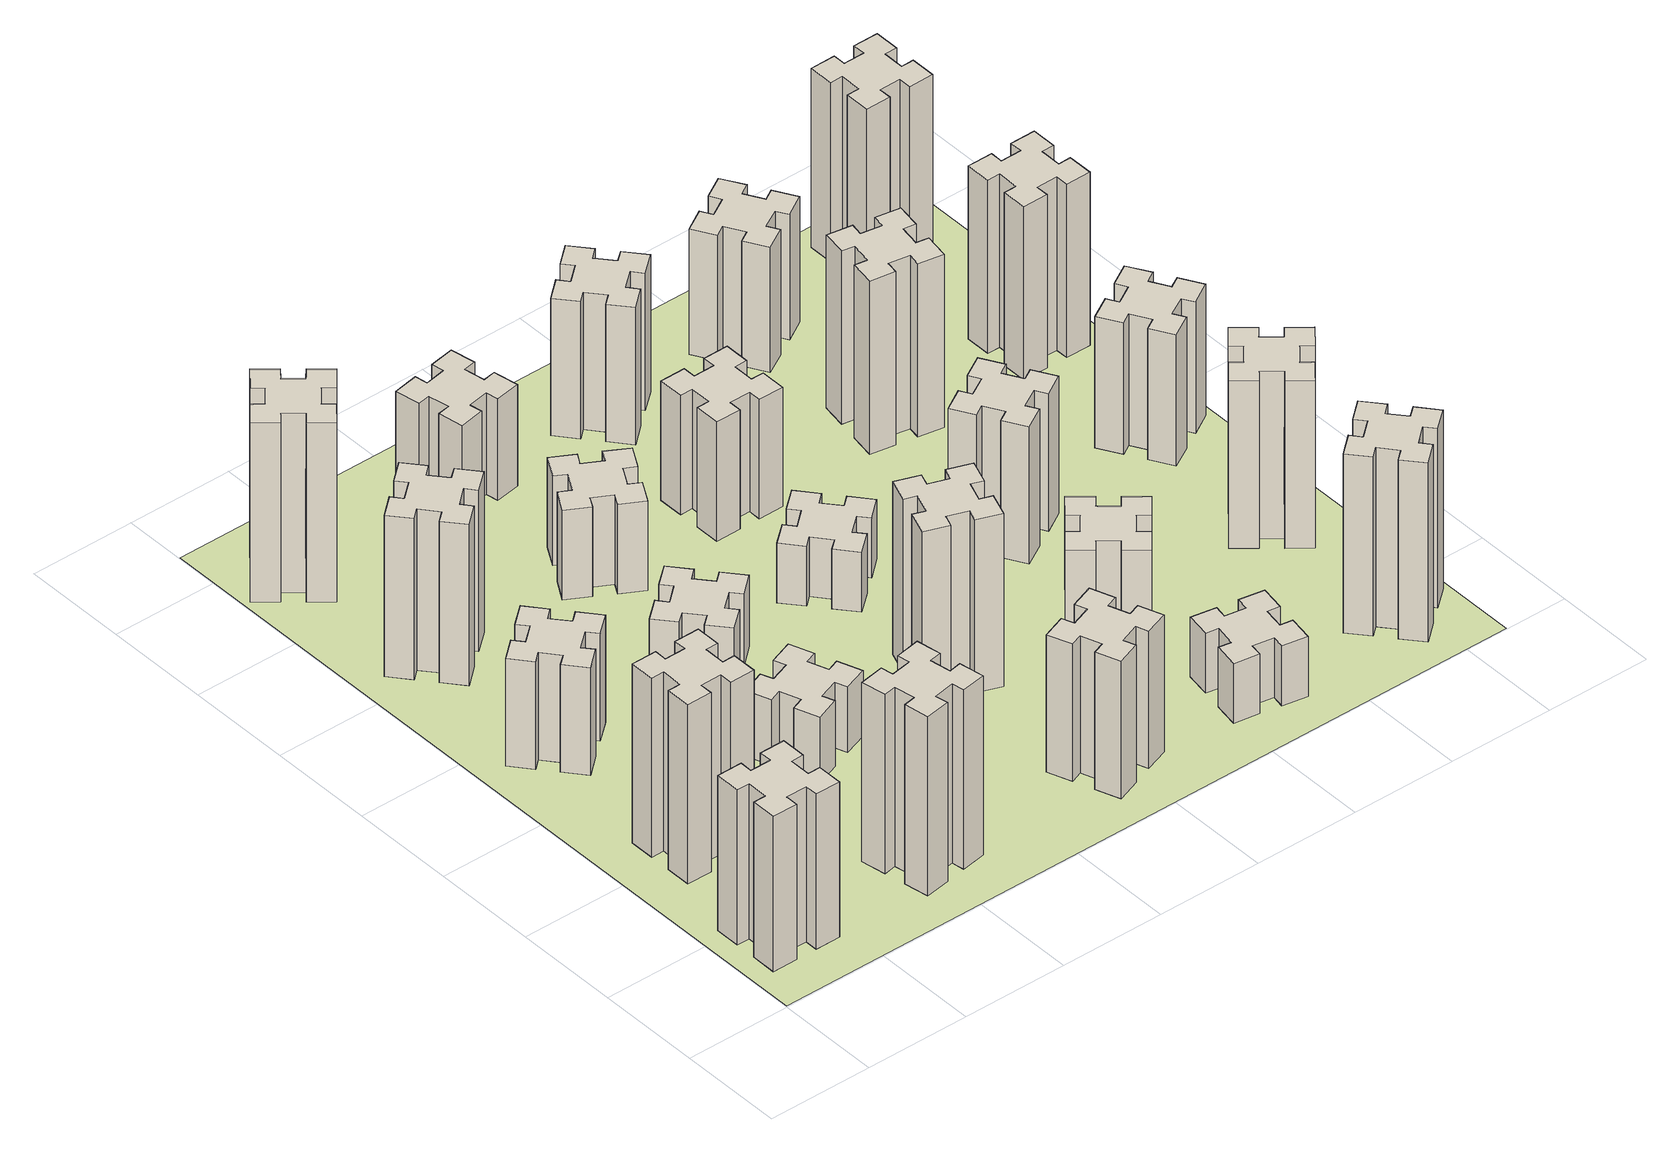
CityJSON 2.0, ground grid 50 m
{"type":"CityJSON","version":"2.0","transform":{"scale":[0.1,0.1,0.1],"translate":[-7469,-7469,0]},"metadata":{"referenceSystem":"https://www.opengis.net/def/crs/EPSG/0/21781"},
"CityObjects":{
"building1":{"type":"Building","attributes":{"class":"1000","function":"1000","usage":"1000","yearOfConstruction":2016,"roofType":"1000","measuredHeight":78,"storeysAboveGround":30,"storeysBelowGround":0},"geometry":[{"type":"Solid","lod":"1","boundaries":[[[[0,1,2,3,4,5,6,7,8,9,10,11,12,13,14,15,16,17,18,19]],[[17,16,20,21]],[[16,15,22,20]],[[15,14,23,22]],[[14,13,24,23]],[[13,12,25,24]],[[12,11,26,25]],[[11,10,27,26]],[[10,9,28,27]],[[9,8,29,28]],[[8,7,30,29]],[[7,6,31,30]],[[6,5,32,31]],[[5,4,33,32]],[[4,3,34,33]],[[3,2,35,34]],[[2,1,36,35]],[[1,0,37,36]],[[0,19,38,37]],[[19,18,39,38]],[[18,17,21,39]],[[24,25,26,27,28,29,30,31,32,33,34,35,36,37,38,39,21,20,22,23]]]]}]},
"building2":{"type":"Building","attributes":{"class":"1000","function":"1000","usage":"1000","yearOfConstruction":2016,"roofType":"1000","measuredHeight":90,"storeysAboveGround":30,"storeysBelowGround":0},"geometry":[{"type":"Solid","lod":"1","boundaries":[[[[40,41,42,43,44,45,46,47,48,49,50,51,52,53,54,55,56,57,58,59]],[[57,56,60,61]],[[56,55,62,60]],[[55,54,63,62]],[[54,53,64,63]],[[53,52,65,64]],[[52,51,66,65]],[[51,50,67,66]],[[50,49,68,67]],[[49,48,69,68]],[[48,47,70,69]],[[47,46,71,70]],[[46,45,72,71]],[[45,44,73,72]],[[44,43,74,73]],[[43,42,75,74]],[[42,41,76,75]],[[41,40,77,76]],[[40,59,78,77]],[[59,58,79,78]],[[58,57,61,79]],[[64,65,66,67,68,69,70,71,72,73,74,75,76,77,78,79,61,60,62,63]]]]}]},
"building3":{"type":"Building","attributes":{"class":"1000","function":"1000","usage":"1000","yearOfConstruction":2016,"roofType":"1000","measuredHeight":54,"storeysAboveGround":30,"storeysBelowGround":0},"geometry":[{"type":"Solid","lod":"1","boundaries":[[[[80,81,82,83,84,85,86,87,88,89,90,91,92,93,94,95,96,97,98,99]],[[97,96,100,101]],[[96,95,102,100]],[[95,94,103,102]],[[94,93,104,103]],[[93,92,105,104]],[[92,91,106,105]],[[91,90,107,106]],[[90,89,108,107]],[[89,88,109,108]],[[88,87,110,109]],[[87,86,111,110]],[[86,85,112,111]],[[85,84,113,112]],[[84,83,114,113]],[[83,82,115,114]],[[82,81,116,115]],[[81,80,117,116]],[[80,99,118,117]],[[99,98,119,118]],[[98,97,101,119]],[[104,105,106,107,108,109,110,111,112,113,114,115,116,117,118,119,101,100,102,103]]]]}]},
"building4":{"type":"Building","attributes":{"class":"1000","function":"1000","usage":"1000","yearOfConstruction":2016,"roofType":"1000","measuredHeight":90,"storeysAboveGround":30,"storeysBelowGround":0},"geometry":[{"type":"Solid","lod":"1","boundaries":[[[[120,121,122,123,124,125,126,127,128,129,130,131,132,133,134,135,136,137,138,139]],[[137,136,140,141]],[[136,135,142,140]],[[135,134,143,142]],[[134,133,144,143]],[[133,132,145,144]],[[132,131,146,145]],[[131,130,147,146]],[[130,129,148,147]],[[129,128,149,148]],[[128,127,150,149]],[[127,126,151,150]],[[126,125,152,151]],[[125,124,153,152]],[[124,123,154,153]],[[123,122,155,154]],[[122,121,156,155]],[[121,120,157,156]],[[120,139,158,157]],[[139,138,159,158]],[[138,137,141,159]],[[144,145,146,147,148,149,150,151,152,153,154,155,156,157,158,159,141,140,142,143]]]]}]},
"building5":{"type":"Building","attributes":{"class":"1000","function":"1000","usage":"1000","yearOfConstruction":2016,"roofType":"1000","measuredHeight":81,"storeysAboveGround":30,"storeysBelowGround":0},"geometry":[{"type":"Solid","lod":"1","boundaries":[[[[160,161,162,163,164,165,166,167,168,169,170,171,172,173,174,175,176,177,178,179]],[[177,176,180,181]],[[176,175,182,180]],[[175,174,183,182]],[[174,173,184,183]],[[173,172,185,184]],[[172,171,186,185]],[[171,170,187,186]],[[170,169,188,187]],[[169,168,189,188]],[[168,167,190,189]],[[167,166,191,190]],[[166,165,192,191]],[[165,164,193,192]],[[164,163,194,193]],[[163,162,195,194]],[[162,161,196,195]],[[161,160,197,196]],[[160,179,198,197]],[[179,178,199,198]],[[178,177,181,199]],[[184,185,186,187,188,189,190,191,192,193,194,195,196,197,198,199,181,180,182,183]]]]}]},
"building6":{"type":"Building","attributes":{"class":"1000","function":"1000","usage":"1000","yearOfConstruction":2016,"roofType":"1000","measuredHeight":90,"storeysAboveGround":30,"storeysBelowGround":0},"geometry":[{"type":"Solid","lod":"1","boundaries":[[[[200,201,202,203,204,205,206,207,208,209,210,211,212,213,214,215,216,217,218,219]],[[217,216,220,221]],[[216,215,222,220]],[[215,214,223,222]],[[214,213,224,223]],[[213,212,225,224]],[[212,211,226,225]],[[211,210,227,226]],[[210,209,228,227]],[[209,208,229,228]],[[208,207,230,229]],[[207,206,231,230]],[[206,205,232,231]],[[205,204,233,232]],[[204,203,234,233]],[[203,202,235,234]],[[202,201,236,235]],[[201,200,237,236]],[[200,219,238,237]],[[219,218,239,238]],[[218,217,221,239]],[[224,225,226,227,228,229,230,231,232,233,234,235,236,237,238,239,221,220,222,223]]]]}]},
"building7":{"type":"Building","attributes":{"class":"1000","function":"1000","usage":"1000","yearOfConstruction":2016,"roofType":"1000","measuredHeight":33,"storeysAboveGround":30,"storeysBelowGround":0},"geometry":[{"type":"Solid","lod":"1","boundaries":[[[[240,241,242,243,244,245,246,247,248,249,250,251,252,253,254,255,256,257,258,259]],[[257,256,260,261]],[[256,255,262,260]],[[255,254,263,262]],[[254,253,264,263]],[[253,252,265,264]],[[252,251,266,265]],[[251,250,267,266]],[[250,249,268,267]],[[249,248,269,268]],[[248,247,270,269]],[[247,246,271,270]],[[246,245,272,271]],[[245,244,273,272]],[[244,243,274,273]],[[243,242,275,274]],[[242,241,276,275]],[[241,240,277,276]],[[240,259,278,277]],[[259,258,279,278]],[[258,257,261,279]],[[264,265,266,267,268,269,270,271,272,273,274,275,276,277,278,279,261,260,262,263]]]]}]},
"building8":{"type":"Building","attributes":{"class":"1000","function":"1000","usage":"1000","yearOfConstruction":2016,"roofType":"1000","measuredHeight":36,"storeysAboveGround":30,"storeysBelowGround":0},"geometry":[{"type":"Solid","lod":"1","boundaries":[[[[280,281,282,283,284,285,286,287,288,289,290,291,292,293,294,295,296,297,298,299]],[[297,296,300,301]],[[296,295,302,300]],[[295,294,303,302]],[[294,293,304,303]],[[293,292,305,304]],[[292,291,306,305]],[[291,290,307,306]],[[290,289,308,307]],[[289,288,309,308]],[[288,287,310,309]],[[287,286,311,310]],[[286,285,312,311]],[[285,284,313,312]],[[284,283,314,313]],[[283,282,315,314]],[[282,281,316,315]],[[281,280,317,316]],[[280,299,318,317]],[[299,298,319,318]],[[298,297,301,319]],[[304,305,306,307,308,309,310,311,312,313,314,315,316,317,318,319,301,300,302,303]]]]}]},
"building9":{"type":"Building","attributes":{"class":"1000","function":"1000","usage":"1000","yearOfConstruction":2016,"roofType":"1000","measuredHeight":45,"storeysAboveGround":30,"storeysBelowGround":0},"geometry":[{"type":"Solid","lod":"1","boundaries":[[[[320,321,322,323,324,325,326,327,328,329,330,331,332,333,334,335,336,337,338,339]],[[337,336,340,341]],[[336,335,342,340]],[[335,334,343,342]],[[334,333,344,343]],[[333,332,345,344]],[[332,331,346,345]],[[331,330,347,346]],[[330,329,348,347]],[[329,328,349,348]],[[328,327,350,349]],[[327,326,351,350]],[[326,325,352,351]],[[325,324,353,352]],[[324,323,354,353]],[[323,322,355,354]],[[322,321,356,355]],[[321,320,357,356]],[[320,339,358,357]],[[339,338,359,358]],[[338,337,341,359]],[[344,345,346,347,348,349,350,351,352,353,354,355,356,357,358,359,341,340,342,343]]]]}]},
"building10":{"type":"Building","attributes":{"class":"1000","function":"1000","usage":"1000","yearOfConstruction":2016,"roofType":"1000","measuredHeight":69,"storeysAboveGround":30,"storeysBelowGround":0},"geometry":[{"type":"Solid","lod":"1","boundaries":[[[[360,361,362,363,364,365,366,367,368,369,370,371,372,373,374,375,376,377,378,379]],[[377,376,380,381]],[[376,375,382,380]],[[375,374,383,382]],[[374,373,384,383]],[[373,372,385,384]],[[372,371,386,385]],[[371,370,387,386]],[[370,369,388,387]],[[369,368,389,388]],[[368,367,390,389]],[[367,366,391,390]],[[366,365,392,391]],[[365,364,393,392]],[[364,363,394,393]],[[363,362,395,394]],[[362,361,396,395]],[[361,360,397,396]],[[360,379,398,397]],[[379,378,399,398]],[[378,377,381,399]],[[384,385,386,387,388,389,390,391,392,393,394,395,396,397,398,399,381,380,382,383]]]]}]},
"building11":{"type":"Building","attributes":{"class":"1000","function":"1000","usage":"1000","yearOfConstruction":2016,"roofType":"1000","measuredHeight":51,"storeysAboveGround":30,"storeysBelowGround":0},"geometry":[{"type":"Solid","lod":"1","boundaries":[[[[400,401,402,403,404,405,406,407,408,409,410,411,412,413,414,415,416,417,418,419]],[[417,416,420,421]],[[416,415,422,420]],[[415,414,423,422]],[[414,413,424,423]],[[413,412,425,424]],[[412,411,426,425]],[[411,410,427,426]],[[410,409,428,427]],[[409,408,429,428]],[[408,407,430,429]],[[407,406,431,430]],[[406,405,432,431]],[[405,404,433,432]],[[404,403,434,433]],[[403,402,435,434]],[[402,401,436,435]],[[401,400,437,436]],[[400,419,438,437]],[[419,418,439,438]],[[418,417,421,439]],[[424,425,426,427,428,429,430,431,432,433,434,435,436,437,438,439,421,420,422,423]]]]}]},
"building12":{"type":"Building","attributes":{"class":"1000","function":"1000","usage":"1000","yearOfConstruction":2016,"roofType":"1000","measuredHeight":87,"storeysAboveGround":30,"storeysBelowGround":0},"geometry":[{"type":"Solid","lod":"1","boundaries":[[[[440,441,442,443,444,445,446,447,448,449,450,451,452,453,454,455,456,457,458,459]],[[457,456,460,461]],[[456,455,462,460]],[[455,454,463,462]],[[454,453,464,463]],[[453,452,465,464]],[[452,451,466,465]],[[451,450,467,466]],[[450,449,468,467]],[[449,448,469,468]],[[448,447,470,469]],[[447,446,471,470]],[[446,445,472,471]],[[445,444,473,472]],[[444,443,474,473]],[[443,442,475,474]],[[442,441,476,475]],[[441,440,477,476]],[[440,459,478,477]],[[459,458,479,478]],[[458,457,461,479]],[[464,465,466,467,468,469,470,471,472,473,474,475,476,477,478,479,461,460,462,463]]]]}]},
"building13":{"type":"Building","attributes":{"class":"1000","function":"1000","usage":"1000","yearOfConstruction":2016,"roofType":"1000","measuredHeight":30,"storeysAboveGround":30,"storeysBelowGround":0},"geometry":[{"type":"Solid","lod":"1","boundaries":[[[[480,481,482,483,484,485,486,487,488,489,490,491,492,493,494,495,496,497,498,499]],[[497,496,500,501]],[[496,495,502,500]],[[495,494,503,502]],[[494,493,504,503]],[[493,492,505,504]],[[492,491,506,505]],[[491,490,507,506]],[[490,489,508,507]],[[489,488,509,508]],[[488,487,510,509]],[[487,486,511,510]],[[486,485,512,511]],[[485,484,513,512]],[[484,483,514,513]],[[483,482,515,514]],[[482,481,516,515]],[[481,480,517,516]],[[480,499,518,517]],[[499,498,519,518]],[[498,497,501,519]],[[504,505,506,507,508,509,510,511,512,513,514,515,516,517,518,519,501,500,502,503]]]]}]},
"building14":{"type":"Building","attributes":{"class":"1000","function":"1000","usage":"1000","yearOfConstruction":2016,"roofType":"1000","measuredHeight":60,"storeysAboveGround":30,"storeysBelowGround":0},"geometry":[{"type":"Solid","lod":"1","boundaries":[[[[520,521,522,523,524,525,526,527,528,529,530,531,532,533,534,535,536,537,538,539]],[[537,536,540,541]],[[536,535,542,540]],[[535,534,543,542]],[[534,533,544,543]],[[533,532,545,544]],[[532,531,546,545]],[[531,530,547,546]],[[530,529,548,547]],[[529,528,549,548]],[[528,527,550,549]],[[527,526,551,550]],[[526,525,552,551]],[[525,524,553,552]],[[524,523,554,553]],[[523,522,555,554]],[[522,521,556,555]],[[521,520,557,556]],[[520,539,558,557]],[[539,538,559,558]],[[538,537,541,559]],[[544,545,546,547,548,549,550,551,552,553,554,555,556,557,558,559,541,540,542,543]]]]}]},
"building15":{"type":"Building","attributes":{"class":"1000","function":"1000","usage":"1000","yearOfConstruction":2016,"roofType":"1000","measuredHeight":30,"storeysAboveGround":30,"storeysBelowGround":0},"geometry":[{"type":"Solid","lod":"1","boundaries":[[[[560,561,562,563,564,565,566,567,568,569,570,571,572,573,574,575,576,577,578,579]],[[577,576,580,581]],[[576,575,582,580]],[[575,574,583,582]],[[574,573,584,583]],[[573,572,585,584]],[[572,571,586,585]],[[571,570,587,586]],[[570,569,588,587]],[[569,568,589,588]],[[568,567,590,589]],[[567,566,591,590]],[[566,565,592,591]],[[565,564,593,592]],[[564,563,594,593]],[[563,562,595,594]],[[562,561,596,595]],[[561,560,597,596]],[[560,579,598,597]],[[579,578,599,598]],[[578,577,581,599]],[[584,585,586,587,588,589,590,591,592,593,594,595,596,597,598,599,581,580,582,583]]]]}]},
"building16":{"type":"Building","attributes":{"class":"1000","function":"1000","usage":"1000","yearOfConstruction":2016,"roofType":"1000","measuredHeight":69,"storeysAboveGround":30,"storeysBelowGround":0},"geometry":[{"type":"Solid","lod":"1","boundaries":[[[[600,601,602,603,604,605,606,607,608,609,610,611,612,613,614,615,616,617,618,619]],[[617,616,620,621]],[[616,615,622,620]],[[615,614,623,622]],[[614,613,624,623]],[[613,612,625,624]],[[612,611,626,625]],[[611,610,627,626]],[[610,609,628,627]],[[609,608,629,628]],[[608,607,630,629]],[[607,606,631,630]],[[606,605,632,631]],[[605,604,633,632]],[[604,603,634,633]],[[603,602,635,634]],[[602,601,636,635]],[[601,600,637,636]],[[600,619,638,637]],[[619,618,639,638]],[[618,617,621,639]],[[624,625,626,627,628,629,630,631,632,633,634,635,636,637,638,639,621,620,622,623]]]]}]},
"building17":{"type":"Building","attributes":{"class":"1000","function":"1000","usage":"1000","yearOfConstruction":2016,"roofType":"1000","measuredHeight":42,"storeysAboveGround":30,"storeysBelowGround":0},"geometry":[{"type":"Solid","lod":"1","boundaries":[[[[640,641,642,643,644,645,646,647,648,649,650,651,652,653,654,655,656,657,658,659]],[[657,656,660,661]],[[656,655,662,660]],[[655,654,663,662]],[[654,653,664,663]],[[653,652,665,664]],[[652,651,666,665]],[[651,650,667,666]],[[650,649,668,667]],[[649,648,669,668]],[[648,647,670,669]],[[647,646,671,670]],[[646,645,672,671]],[[645,644,673,672]],[[644,643,674,673]],[[643,642,675,674]],[[642,641,676,675]],[[641,640,677,676]],[[640,659,678,677]],[[659,658,679,678]],[[658,657,661,679]],[[664,665,666,667,668,669,670,671,672,673,674,675,676,677,678,679,661,660,662,663]]]]}]},
"building18":{"type":"Building","attributes":{"class":"1000","function":"1000","usage":"1000","yearOfConstruction":2016,"roofType":"1000","measuredHeight":69,"storeysAboveGround":30,"storeysBelowGround":0},"geometry":[{"type":"Solid","lod":"1","boundaries":[[[[680,681,682,683,684,685,686,687,688,689,690,691,692,693,694,695,696,697,698,699]],[[697,696,700,701]],[[696,695,702,700]],[[695,694,703,702]],[[694,693,704,703]],[[693,692,705,704]],[[692,691,706,705]],[[691,690,707,706]],[[690,689,708,707]],[[689,688,709,708]],[[688,687,710,709]],[[687,686,711,710]],[[686,685,712,711]],[[685,684,713,712]],[[684,683,714,713]],[[683,682,715,714]],[[682,681,716,715]],[[681,680,717,716]],[[680,699,718,717]],[[699,698,719,718]],[[698,697,701,719]],[[704,705,706,707,708,709,710,711,712,713,714,715,716,717,718,719,701,700,702,703]]]]}]},
"building19":{"type":"Building","attributes":{"class":"1000","function":"1000","usage":"1000","yearOfConstruction":2016,"roofType":"1000","measuredHeight":87,"storeysAboveGround":30,"storeysBelowGround":0},"geometry":[{"type":"Solid","lod":"1","boundaries":[[[[720,721,722,723,724,725,726,727,728,729,730,731,732,733,734,735,736,737,738,739]],[[737,736,740,741]],[[736,735,742,740]],[[735,734,743,742]],[[734,733,744,743]],[[733,732,745,744]],[[732,731,746,745]],[[731,730,747,746]],[[730,729,748,747]],[[729,728,749,748]],[[728,727,750,749]],[[727,726,751,750]],[[726,725,752,751]],[[725,724,753,752]],[[724,723,754,753]],[[723,722,755,754]],[[722,721,756,755]],[[721,720,757,756]],[[720,739,758,757]],[[739,738,759,758]],[[738,737,741,759]],[[744,745,746,747,748,749,750,751,752,753,754,755,756,757,758,759,741,740,742,743]]]]}]},
"building20":{"type":"Building","attributes":{"class":"1000","function":"1000","usage":"1000","yearOfConstruction":2016,"roofType":"1000","measuredHeight":90,"storeysAboveGround":30,"storeysBelowGround":0},"geometry":[{"type":"Solid","lod":"1","boundaries":[[[[760,761,762,763,764,765,766,767,768,769,770,771,772,773,774,775,776,777,778,779]],[[777,776,780,781]],[[776,775,782,780]],[[775,774,783,782]],[[774,773,784,783]],[[773,772,785,784]],[[772,771,786,785]],[[771,770,787,786]],[[770,769,788,787]],[[769,768,789,788]],[[768,767,790,789]],[[767,766,791,790]],[[766,765,792,791]],[[765,764,793,792]],[[764,763,794,793]],[[763,762,795,794]],[[762,761,796,795]],[[761,760,797,796]],[[760,779,798,797]],[[779,778,799,798]],[[778,777,781,799]],[[784,785,786,787,788,789,790,791,792,793,794,795,796,797,798,799,781,780,782,783]]]]}]},
"building21":{"type":"Building","attributes":{"class":"1000","function":"1000","usage":"1000","yearOfConstruction":2016,"roofType":"1000","measuredHeight":63,"storeysAboveGround":30,"storeysBelowGround":0},"geometry":[{"type":"Solid","lod":"1","boundaries":[[[[800,801,802,803,804,805,806,807,808,809,810,811,812,813,814,815,816,817,818,819]],[[817,816,820,821]],[[816,815,822,820]],[[815,814,823,822]],[[814,813,824,823]],[[813,812,825,824]],[[812,811,826,825]],[[811,810,827,826]],[[810,809,828,827]],[[809,808,829,828]],[[808,807,830,829]],[[807,806,831,830]],[[806,805,832,831]],[[805,804,833,832]],[[804,803,834,833]],[[803,802,835,834]],[[802,801,836,835]],[[801,800,837,836]],[[800,819,838,837]],[[819,818,839,838]],[[818,817,821,839]],[[824,825,826,827,828,829,830,831,832,833,834,835,836,837,838,839,821,820,822,823]]]]}]},
"building22":{"type":"Building","attributes":{"class":"1000","function":"1000","usage":"1000","yearOfConstruction":2016,"roofType":"1000","measuredHeight":84,"storeysAboveGround":30,"storeysBelowGround":0},"geometry":[{"type":"Solid","lod":"1","boundaries":[[[[840,841,842,843,844,845,846,847,848,849,850,851,852,853,854,855,856,857,858,859]],[[857,856,860,861]],[[856,855,862,860]],[[855,854,863,862]],[[854,853,864,863]],[[853,852,865,864]],[[852,851,866,865]],[[851,850,867,866]],[[850,849,868,867]],[[849,848,869,868]],[[848,847,870,869]],[[847,846,871,870]],[[846,845,872,871]],[[845,844,873,872]],[[844,843,874,873]],[[843,842,875,874]],[[842,841,876,875]],[[841,840,877,876]],[[840,859,878,877]],[[859,858,879,878]],[[858,857,861,879]],[[864,865,866,867,868,869,870,871,872,873,874,875,876,877,878,879,861,860,862,863]]]]}]},
"building23":{"type":"Building","attributes":{"class":"1000","function":"1000","usage":"1000","yearOfConstruction":2016,"roofType":"1000","measuredHeight":66,"storeysAboveGround":30,"storeysBelowGround":0},"geometry":[{"type":"Solid","lod":"1","boundaries":[[[[880,881,882,883,884,885,886,887,888,889,890,891,892,893,894,895,896,897,898,899]],[[897,896,900,901]],[[896,895,902,900]],[[895,894,903,902]],[[894,893,904,903]],[[893,892,905,904]],[[892,891,906,905]],[[891,890,907,906]],[[890,889,908,907]],[[889,888,909,908]],[[888,887,910,909]],[[887,886,911,910]],[[886,885,912,911]],[[885,884,913,912]],[[884,883,914,913]],[[883,882,915,914]],[[882,881,916,915]],[[881,880,917,916]],[[880,899,918,917]],[[899,898,919,918]],[[898,897,901,919]],[[904,905,906,907,908,909,910,911,912,913,914,915,916,917,918,919,901,900,902,903]]]]}]},
"building24":{"type":"Building","attributes":{"class":"1000","function":"1000","usage":"1000","yearOfConstruction":2016,"roofType":"1000","measuredHeight":87,"storeysAboveGround":30,"storeysBelowGround":0},"geometry":[{"type":"Solid","lod":"1","boundaries":[[[[920,921,922,923,924,925,926,927,928,929,930,931,932,933,934,935,936,937,938,939]],[[937,936,940,941]],[[936,935,942,940]],[[935,934,943,942]],[[934,933,944,943]],[[933,932,945,944]],[[932,931,946,945]],[[931,930,947,946]],[[930,929,948,947]],[[929,928,949,948]],[[928,927,950,949]],[[927,926,951,950]],[[926,925,952,951]],[[925,924,953,952]],[[924,923,954,953]],[[923,922,955,954]],[[922,921,956,955]],[[921,920,957,956]],[[920,939,958,957]],[[939,938,959,958]],[[938,937,941,959]],[[944,945,946,947,948,949,950,951,952,953,954,955,956,957,958,959,941,940,942,943]]]]}]},
"building25":{"type":"Building","attributes":{"class":"1000","function":"1000","usage":"1000","yearOfConstruction":2016,"roofType":"1000","measuredHeight":90,"storeysAboveGround":30,"storeysBelowGround":0},"geometry":[{"type":"Solid","lod":"1","boundaries":[[[[960,961,962,963,964,965,966,967,968,969,970,971,972,973,974,975,976,977,978,979]],[[977,976,980,981]],[[976,975,982,980]],[[975,974,983,982]],[[974,973,984,983]],[[973,972,985,984]],[[972,971,986,985]],[[971,970,987,986]],[[970,969,988,987]],[[969,968,989,988]],[[968,967,990,989]],[[967,966,991,990]],[[966,965,992,991]],[[965,964,993,992]],[[964,963,994,993]],[[963,962,995,994]],[[962,961,996,995]],[[961,960,997,996]],[[960,979,998,997]],[[979,978,999,998]],[[978,977,981,999]],[[984,985,986,987,988,989,990,991,992,993,994,995,996,997,998,999,981,980,982,983]]]]}]},
"landuse1":{"type":"LandUse","attributes":{"name":"plot1","function":"1010"},"geometry":[{"type":"MultiSurface","lod":"1","boundaries":[[[1000,1001,1002,1003]]]}]}
},
"vertices":[
[165,425,0],[165,325,0],[105,325,0],[105,205,0],[225,205,0],[225,265,0],[325,265,0],[325,205,0],[445,205,0],[445,325,0],[385,325,0],[385,425,0],[445,425,0],[445,545,0],[325,545,0],[325,485,0],[225,485,0],[225,545,0],[105,545,0],[105,425,0],[225,485,780],[225,545,780],[325,485,780],[325,545,780],[445,545,780],[445,425,780],[385,425,780],[385,325,780],[445,325,780],[445,205,780],[325,205,780],[325,265,780],[225,265,780],[225,205,780],[105,205,780],[105,325,780],[165,325,780],[165,425,780],[105,425,780],[105,545,780],
[265,1065,0],[265,965,0],[205,965,0],[205,845,0],[325,845,0],[325,905,0],[425,905,0],[425,845,0],[545,845,0],[545,965,0],[485,965,0],[485,1065,0],[545,1065,0],[545,1185,0],[425,1185,0],[425,1125,0],[325,1125,0],[325,1185,0],[205,1185,0],[205,1065,0],[325,1125,900],[325,1185,900],[425,1125,900],[425,1185,900],[545,1185,900],[545,1065,900],[485,1065,900],[485,965,900],[545,965,900],[545,845,900],[425,845,900],[425,905,900],[325,905,900],[325,845,900],[205,845,900],[205,965,900],[265,965,900],[265,1065,900],[205,1065,900],[205,1185,900],
[492,1888,0],[427,1964,0],[473,2003,0],[396,2095,0],[304,2018,0],[343,1972,0],[266,1907,0],[228,1953,0],[136,1876,0],[213,1784,0],[259,1823,0],[323,1746,0],[277,1708,0],[354,1616,0],[446,1693,0],[408,1739,0],[484,1803,0],[523,1757,0],[615,1834,0],[538,1926,0],[484,1803,540],[523,1757,540],[408,1739,540],[446,1693,540],[354,1616,540],[277,1708,540],[323,1746,540],[259,1823,540],[213,1784,540],[136,1876,540],[228,1953,540],[266,1907,540],[343,1972,540],[304,2018,540],[396,2095,540],[473,2003,540],[427,1964,540],[492,1888,540],[538,1926,540],[615,1834,540],
[985,258,0],[1084,276,0],[1094,217,0],[1212,237,0],[1191,356,0],[1132,345,0],[1115,444,0],[1174,454,0],[1153,572,0],[1035,551,0],[1045,492,0],[947,475,0],[937,534,0],[818,513,0],[839,395,0],[898,405,0],[916,307,0],[857,297,0],[877,178,0],[996,199,0],[916,307,900],[857,297,900],[898,405,900],[839,395,900],[818,513,900],[937,534,900],[947,475,900],[1045,492,900],[1035,551,900],[1153,572,900],[1174,454,900],[1115,444,900],[1132,345,900],[1191,356,900],[1212,237,900],[1094,217,900],[1084,276,900],[985,258,900],[996,199,900],[877,178,900],
[343,2712,0],[266,2647,0],[228,2693,0],[136,2616,0],[213,2524,0],[259,2563,0],[323,2486,0],[277,2448,0],[354,2356,0],[446,2433,0],[408,2479,0],[484,2543,0],[523,2497,0],[615,2574,0],[538,2666,0],[492,2628,0],[427,2704,0],[473,2743,0],[396,2835,0],[304,2758,0],[427,2704,810],[473,2743,810],[492,2628,810],[538,2666,810],[615,2574,810],[523,2497,810],[484,2543,810],[408,2479,810],[446,2433,810],[354,2356,810],[277,2448,810],[323,2486,810],[259,2563,810],[213,2524,810],[136,2616,810],[228,2693,810],[266,2647,810],[343,2712,810],[304,2758,810],[396,2835,810],
[384,3387,0],[308,3452,0],[346,3498,0],[254,3575,0],[177,3483,0],[223,3444,0],[159,3368,0],[113,3406,0],[36,3314,0],[128,3237,0],[166,3283,0],[243,3219,0],[204,3173,0],[296,3096,0],[373,3188,0],[327,3226,0],[392,3303,0],[438,3264,0],[515,3356,0],[423,3433,0],[392,3303,900],[438,3264,900],[327,3226,900],[373,3188,900],[296,3096,900],[204,3173,900],[243,3219,900],[166,3283,900],[128,3237,900],[36,3314,900],[113,3406,900],[159,3368,900],[223,3444,900],[177,3483,900],[254,3575,900],[346,3498,900],[308,3452,900],[384,3387,900],[423,3433,900],[515,3356,900],
[1125,1336,0],[1031,1302,0],[1010,1358,0],[897,1317,0],[939,1204,0],[995,1225,0],[1029,1131,0],[973,1110,0],[1014,997,0],[1127,1039,0],[1106,1095,0],[1200,1129,0],[1220,1073,0],[1333,1114,0],[1292,1227,0],[1236,1206,0],[1202,1300,0],[1258,1320,0],[1217,1433,0],[1104,1392,0],[1202,1300,330],[1258,1320,330],[1236,1206,330],[1292,1227,330],[1333,1114,330],[1220,1073,330],[1200,1129,330],[1106,1095,330],[1127,1039,330],[1014,997,330],[973,1110,330],[1029,1131,330],[995,1225,330],[939,1204,330],[897,1317,330],[1010,1358,330],[1031,1302,330],[1125,1336,330],[1104,1392,330],[1217,1433,330],
[1083,1972,0],[1006,1907,0],[968,1953,0],[876,1876,0],[953,1784,0],[999,1823,0],[1063,1746,0],[1017,1708,0],[1094,1616,0],[1186,1693,0],[1148,1739,0],[1224,1803,0],[1263,1757,0],[1355,1834,0],[1278,1926,0],[1232,1888,0],[1167,1964,0],[1213,2003,0],[1136,2095,0],[1044,2018,0],[1167,1964,360],[1213,2003,360],[1232,1888,360],[1278,1926,360],[1355,1834,360],[1263,1757,360],[1224,1803,360],[1148,1739,360],[1186,1693,360],[1094,1616,360],[1017,1708,360],[1063,1746,360],[999,1823,360],[953,1784,360],[876,1876,360],[968,1953,360],[1006,1907,360],[1083,1972,360],[1044,2018,360],[1136,2095,360],
[1117,2525,0],[1204,2475,0],[1174,2423,0],[1278,2363,0],[1338,2467,0],[1286,2497,0],[1336,2584,0],[1388,2554,0],[1448,2658,0],[1344,2718,0],[1314,2666,0],[1227,2716,0],[1257,2768,0],[1153,2828,0],[1093,2724,0],[1145,2694,0],[1095,2607,0],[1043,2637,0],[983,2533,0],[1087,2473,0],[1095,2607,450],[1043,2637,450],[1145,2694,450],[1093,2724,450],[1153,2828,450],[1257,2768,450],[1227,2716,450],[1314,2666,450],[1344,2718,450],[1448,2658,450],[1388,2554,450],[1336,2584,450],[1286,2497,450],[1338,2467,450],[1278,2363,450],[1174,2423,450],[1204,2475,450],[1117,2525,450],[1087,2473,450],[983,2533,450],
[1965,496,0],[1871,462,0],[1850,518,0],[1737,477,0],[1779,364,0],[1835,385,0],[1869,291,0],[1813,270,0],[1854,157,0],[1967,199,0],[1946,255,0],[2040,289,0],[2060,233,0],[2173,274,0],[2132,387,0],[2076,366,0],[2042,460,0],[2098,480,0],[2057,593,0],[1944,552,0],[2042,460,690],[2098,480,690],[2076,366,690],[2132,387,690],[2173,274,690],[2060,233,690],[2040,289,690],[1946,255,690],[1967,199,690],[1854,157,690],[1813,270,690],[1869,291,690],[1835,385,690],[1779,364,690],[1737,477,690],[1850,518,690],[1871,462,690],[1965,496,690],[1944,552,690],[2057,593,690],
[1232,3305,0],[1215,3404,0],[1274,3414,0],[1253,3532,0],[1135,3511,0],[1145,3452,0],[1047,3435,0],[1037,3494,0],[918,3473,0],[939,3355,0],[998,3365,0],[1016,3267,0],[957,3257,0],[977,3138,0],[1096,3159,0],[1085,3218,0],[1184,3236,0],[1194,3177,0],[1312,3197,0],[1291,3316,0],[1184,3236,510],[1194,3177,510],[1085,3218,510],[1096,3159,510],[977,3138,510],[957,3257,510],[1016,3267,510],[998,3365,510],[939,3355,510],[918,3473,510],[1037,3494,510],[1047,3435,510],[1145,3452,510],[1135,3511,510],[1253,3532,510],[1274,3414,510],[1215,3404,510],[1232,3305,510],[1291,3316,510],[1312,3197,510],
[1769,1300,0],[1735,1206,0],[1679,1227,0],[1637,1114,0],[1750,1073,0],[1771,1129,0],[1865,1095,0],[1844,1039,0],[1957,997,0],[1998,1110,0],[1942,1131,0],[1976,1225,0],[2032,1204,0],[2073,1317,0],[1960,1358,0],[1940,1302,0],[1846,1336,0],[1867,1392,0],[1754,1433,0],[1713,1320,0],[1846,1336,870],[1867,1392,870],[1940,1302,870],[1960,1358,870],[2073,1317,870],[2032,1204,870],[1976,1225,870],[1942,1131,870],[1998,1110,870],[1957,997,870],[1844,1039,870],[1865,1095,870],[1771,1129,870],[1750,1073,870],[1637,1114,870],[1679,1227,870],[1735,1206,870],[1769,1300,870],[1713,1320,870],[1754,1433,870],
[1972,1988,0],[1907,2064,0],[1953,2103,0],[1876,2195,0],[1784,2118,0],[1823,2072,0],[1746,2007,0],[1708,2053,0],[1616,1976,0],[1693,1884,0],[1739,1923,0],[1803,1846,0],[1757,1808,0],[1834,1716,0],[1926,1793,0],[1888,1839,0],[1964,1903,0],[2003,1857,0],[2095,1934,0],[2018,2026,0],[1964,1903,300],[2003,1857,300],[1888,1839,300],[1926,1793,300],[1834,1716,300],[1757,1808,300],[1803,1846,300],[1739,1923,300],[1693,1884,300],[1616,1976,300],[1708,2053,300],[1746,2007,300],[1823,2072,300],[1784,2118,300],[1876,2195,300],[1953,2103,300],[1907,2064,300],[1972,1988,300],[2018,2026,300],[2095,1934,300],
[1905,2705,0],[1805,2705,0],[1805,2765,0],[1685,2765,0],[1685,2645,0],[1745,2645,0],[1745,2545,0],[1685,2545,0],[1685,2425,0],[1805,2425,0],[1805,2485,0],[1905,2485,0],[1905,2425,0],[2025,2425,0],[2025,2545,0],[1965,2545,0],[1965,2645,0],[2025,2645,0],[2025,2765,0],[1905,2765,0],[1965,2645,600],[2025,2645,600],[1965,2545,600],[2025,2545,600],[2025,2425,600],[1905,2425,600],[1905,2485,600],[1805,2485,600],[1805,2425,600],[1685,2425,600],[1685,2545,600],[1745,2545,600],[1745,2645,600],[1685,2645,600],[1685,2765,600],[1805,2765,600],[1805,2705,600],[1905,2705,600],[1905,2765,600],[2025,2765,600],
[2596,444,0],[2578,345,0],[2519,356,0],[2498,237,0],[2617,217,0],[2627,276,0],[2725,258,0],[2715,199,0],[2833,178,0],[2854,297,0],[2795,307,0],[2812,405,0],[2871,395,0],[2892,513,0],[2774,534,0],[2764,475,0],[2665,492,0],[2676,551,0],[2557,572,0],[2537,454,0],[2665,492,300],[2676,551,300],[2764,475,300],[2774,534,300],[2892,513,300],[2871,395,300],[2812,405,300],[2795,307,300],[2854,297,300],[2833,178,300],[2715,199,300],[2725,258,300],[2627,276,300],[2617,217,300],[2498,237,300],[2519,356,300],[2578,345,300],[2596,444,300],[2537,454,300],[2557,572,300],
[1888,3219,0],[1964,3283,0],[2003,3237,0],[2095,3314,0],[2018,3406,0],[1972,3368,0],[1907,3444,0],[1953,3483,0],[1876,3575,0],[1784,3498,0],[1823,3452,0],[1746,3387,0],[1708,3433,0],[1616,3356,0],[1693,3264,0],[1739,3303,0],[1803,3226,0],[1757,3188,0],[1834,3096,0],[1926,3173,0],[1803,3226,690],[1757,3188,690],[1739,3303,690],[1693,3264,690],[1616,3356,690],[1708,3433,690],[1746,3387,690],[1823,3452,690],[1784,3498,690],[1876,3575,690],[1953,3483,690],[1907,3444,690],[1972,3368,690],[2018,3406,690],[2095,3314,690],[2003,3237,690],[1964,3283,690],[1888,3219,690],[1926,3173,690],[1834,3096,690],
[2647,1006,0],[2712,1083,0],[2758,1044,0],[2835,1136,0],[2743,1213,0],[2704,1167,0],[2628,1232,0],[2666,1278,0],[2574,1355,0],[2497,1263,0],[2543,1224,0],[2479,1148,0],[2433,1186,0],[2356,1094,0],[2448,1017,0],[2486,1063,0],[2563,999,0],[2524,953,0],[2616,876,0],[2693,968,0],[2563,999,420],[2524,953,420],[2486,1063,420],[2448,1017,420],[2356,1094,420],[2433,1186,420],[2479,1148,420],[2543,1224,420],[2497,1263,420],[2574,1355,420],[2666,1278,420],[2628,1232,420],[2704,1167,420],[2743,1213,420],[2835,1136,420],[2758,1044,420],[2712,1083,420],[2647,1006,420],[2693,968,420],[2616,876,420],
[2475,1744,0],[2525,1657,0],[2473,1627,0],[2533,1523,0],[2637,1583,0],[2607,1635,0],[2694,1685,0],[2724,1633,0],[2828,1693,0],[2768,1797,0],[2716,1767,0],[2666,1854,0],[2718,1884,0],[2658,1988,0],[2554,1928,0],[2584,1876,0],[2497,1826,0],[2467,1878,0],[2363,1818,0],[2423,1714,0],[2497,1826,690],[2467,1878,690],[2584,1876,690],[2554,1928,690],[2658,1988,690],[2718,1884,690],[2666,1854,690],[2716,1767,690],[2768,1797,690],[2828,1693,690],[2724,1633,690],[2694,1685,690],[2607,1635,690],[2637,1583,690],[2533,1523,690],[2473,1627,690],[2525,1657,690],[2475,1744,690],[2423,1714,690],[2363,1818,690],
[2596,2664,0],[2578,2565,0],[2519,2576,0],[2498,2457,0],[2617,2437,0],[2627,2496,0],[2725,2478,0],[2715,2419,0],[2833,2398,0],[2854,2517,0],[2795,2527,0],[2812,2625,0],[2871,2615,0],[2892,2733,0],[2774,2754,0],[2764,2695,0],[2665,2712,0],[2676,2771,0],[2557,2792,0],[2537,2674,0],[2665,2712,870],[2676,2771,870],[2764,2695,870],[2774,2754,870],[2892,2733,870],[2871,2615,870],[2812,2625,870],[2795,2527,870],[2854,2517,870],[2833,2398,870],[2715,2419,870],[2725,2478,870],[2627,2496,870],[2617,2437,870],[2498,2457,870],[2519,2576,870],[2578,2565,870],[2596,2664,870],[2537,2674,870],[2557,2792,870],
[3468,259,0],[3544,323,0],[3583,277,0],[3675,354,0],[3598,446,0],[3552,408,0],[3487,484,0],[3533,523,0],[3456,615,0],[3364,538,0],[3403,492,0],[3326,427,0],[3288,473,0],[3196,396,0],[3273,304,0],[3319,343,0],[3383,266,0],[3337,228,0],[3414,136,0],[3506,213,0],[3383,266,900],[3337,228,900],[3319,343,900],[3273,304,900],[3196,396,900],[3288,473,900],[3326,427,900],[3403,492,900],[3364,538,900],[3456,615,900],[3533,523,900],[3487,484,900],[3552,408,900],[3598,446,900],[3675,354,900],[3583,277,900],[3544,323,900],[3468,259,900],[3506,213,900],[3414,136,900],
[2716,3347,0],[2666,3434,0],[2718,3464,0],[2658,3568,0],[2554,3508,0],[2584,3456,0],[2497,3406,0],[2467,3458,0],[2363,3398,0],[2423,3294,0],[2475,3324,0],[2525,3237,0],[2473,3207,0],[2533,3103,0],[2637,3163,0],[2607,3215,0],[2694,3265,0],[2724,3213,0],[2828,3273,0],[2768,3377,0],[2694,3265,630],[2724,3213,630],[2607,3215,630],[2637,3163,630],[2533,3103,630],[2473,3207,630],[2525,3237,630],[2475,3324,630],[2423,3294,630],[2363,3398,630],[2467,3458,630],[2497,3406,630],[2584,3456,630],[2554,3508,630],[2658,3568,630],[2718,3464,630],[2666,3434,630],[2716,3347,630],[2768,3377,630],[2828,3273,630],
[3487,1006,0],[3552,1083,0],[3598,1044,0],[3675,1136,0],[3583,1213,0],[3544,1167,0],[3468,1232,0],[3506,1278,0],[3414,1355,0],[3337,1263,0],[3383,1224,0],[3319,1148,0],[3273,1186,0],[3196,1094,0],[3288,1017,0],[3326,1063,0],[3403,999,0],[3364,953,0],[3456,876,0],[3533,968,0],[3403,999,840],[3364,953,840],[3326,1063,840],[3288,1017,840],[3196,1094,840],[3273,1186,840],[3319,1148,840],[3383,1224,840],[3337,1263,840],[3414,1355,840],[3506,1278,840],[3468,1232,840],[3544,1167,840],[3583,1213,840],[3675,1136,840],[3598,1044,840],[3552,1083,840],[3487,1006,840],[3533,968,840],[3456,876,840],
[3556,1867,0],[3506,1954,0],[3558,1984,0],[3498,2088,0],[3394,2028,0],[3424,1976,0],[3337,1926,0],[3307,1978,0],[3203,1918,0],[3263,1814,0],[3315,1844,0],[3365,1757,0],[3313,1727,0],[3373,1623,0],[3477,1683,0],[3447,1735,0],[3534,1785,0],[3564,1733,0],[3668,1793,0],[3608,1897,0],[3534,1785,660],[3564,1733,660],[3447,1735,660],[3477,1683,660],[3373,1623,660],[3313,1727,660],[3365,1757,660],[3315,1844,660],[3263,1814,660],[3203,1918,660],[3307,1978,660],[3337,1926,660],[3424,1976,660],[3394,2028,660],[3498,2088,660],[3558,1984,660],[3506,1954,660],[3556,1867,660],[3608,1897,660],[3668,1793,660],
[3485,2705,0],[3385,2705,0],[3385,2765,0],[3265,2765,0],[3265,2645,0],[3325,2645,0],[3325,2545,0],[3265,2545,0],[3265,2425,0],[3385,2425,0],[3385,2485,0],[3485,2485,0],[3485,2425,0],[3605,2425,0],[3605,2545,0],[3545,2545,0],[3545,2645,0],[3605,2645,0],[3605,2765,0],[3485,2765,0],[3545,2645,870],[3605,2645,870],[3545,2545,870],[3605,2545,870],[3605,2425,870],[3485,2425,870],[3485,2485,870],[3385,2485,870],[3385,2425,870],[3265,2425,870],[3265,2545,870],[3325,2545,870],[3325,2645,870],[3265,2645,870],[3265,2765,870],[3385,2765,870],[3385,2705,870],[3485,2705,870],[3485,2765,870],[3605,2765,870],
[3285,3325,0],[3385,3325,0],[3385,3265,0],[3505,3265,0],[3505,3385,0],[3445,3385,0],[3445,3485,0],[3505,3485,0],[3505,3605,0],[3385,3605,0],[3385,3545,0],[3285,3545,0],[3285,3605,0],[3165,3605,0],[3165,3485,0],[3225,3485,0],[3225,3385,0],[3165,3385,0],[3165,3265,0],[3285,3265,0],[3225,3385,900],[3165,3385,900],[3225,3485,900],[3165,3485,900],[3165,3605,900],[3285,3605,900],[3285,3545,900],[3385,3545,900],[3385,3605,900],[3505,3605,900],[3505,3485,900],[3445,3485,900],[3445,3385,900],[3505,3385,900],[3505,3265,900],[3385,3265,900],[3385,3325,900],[3285,3325,900],[3285,3265,900],[3165,3265,900],
[5,3705,0],[3705,3705,0],[3705,5,0],[5,5,0]
]}
